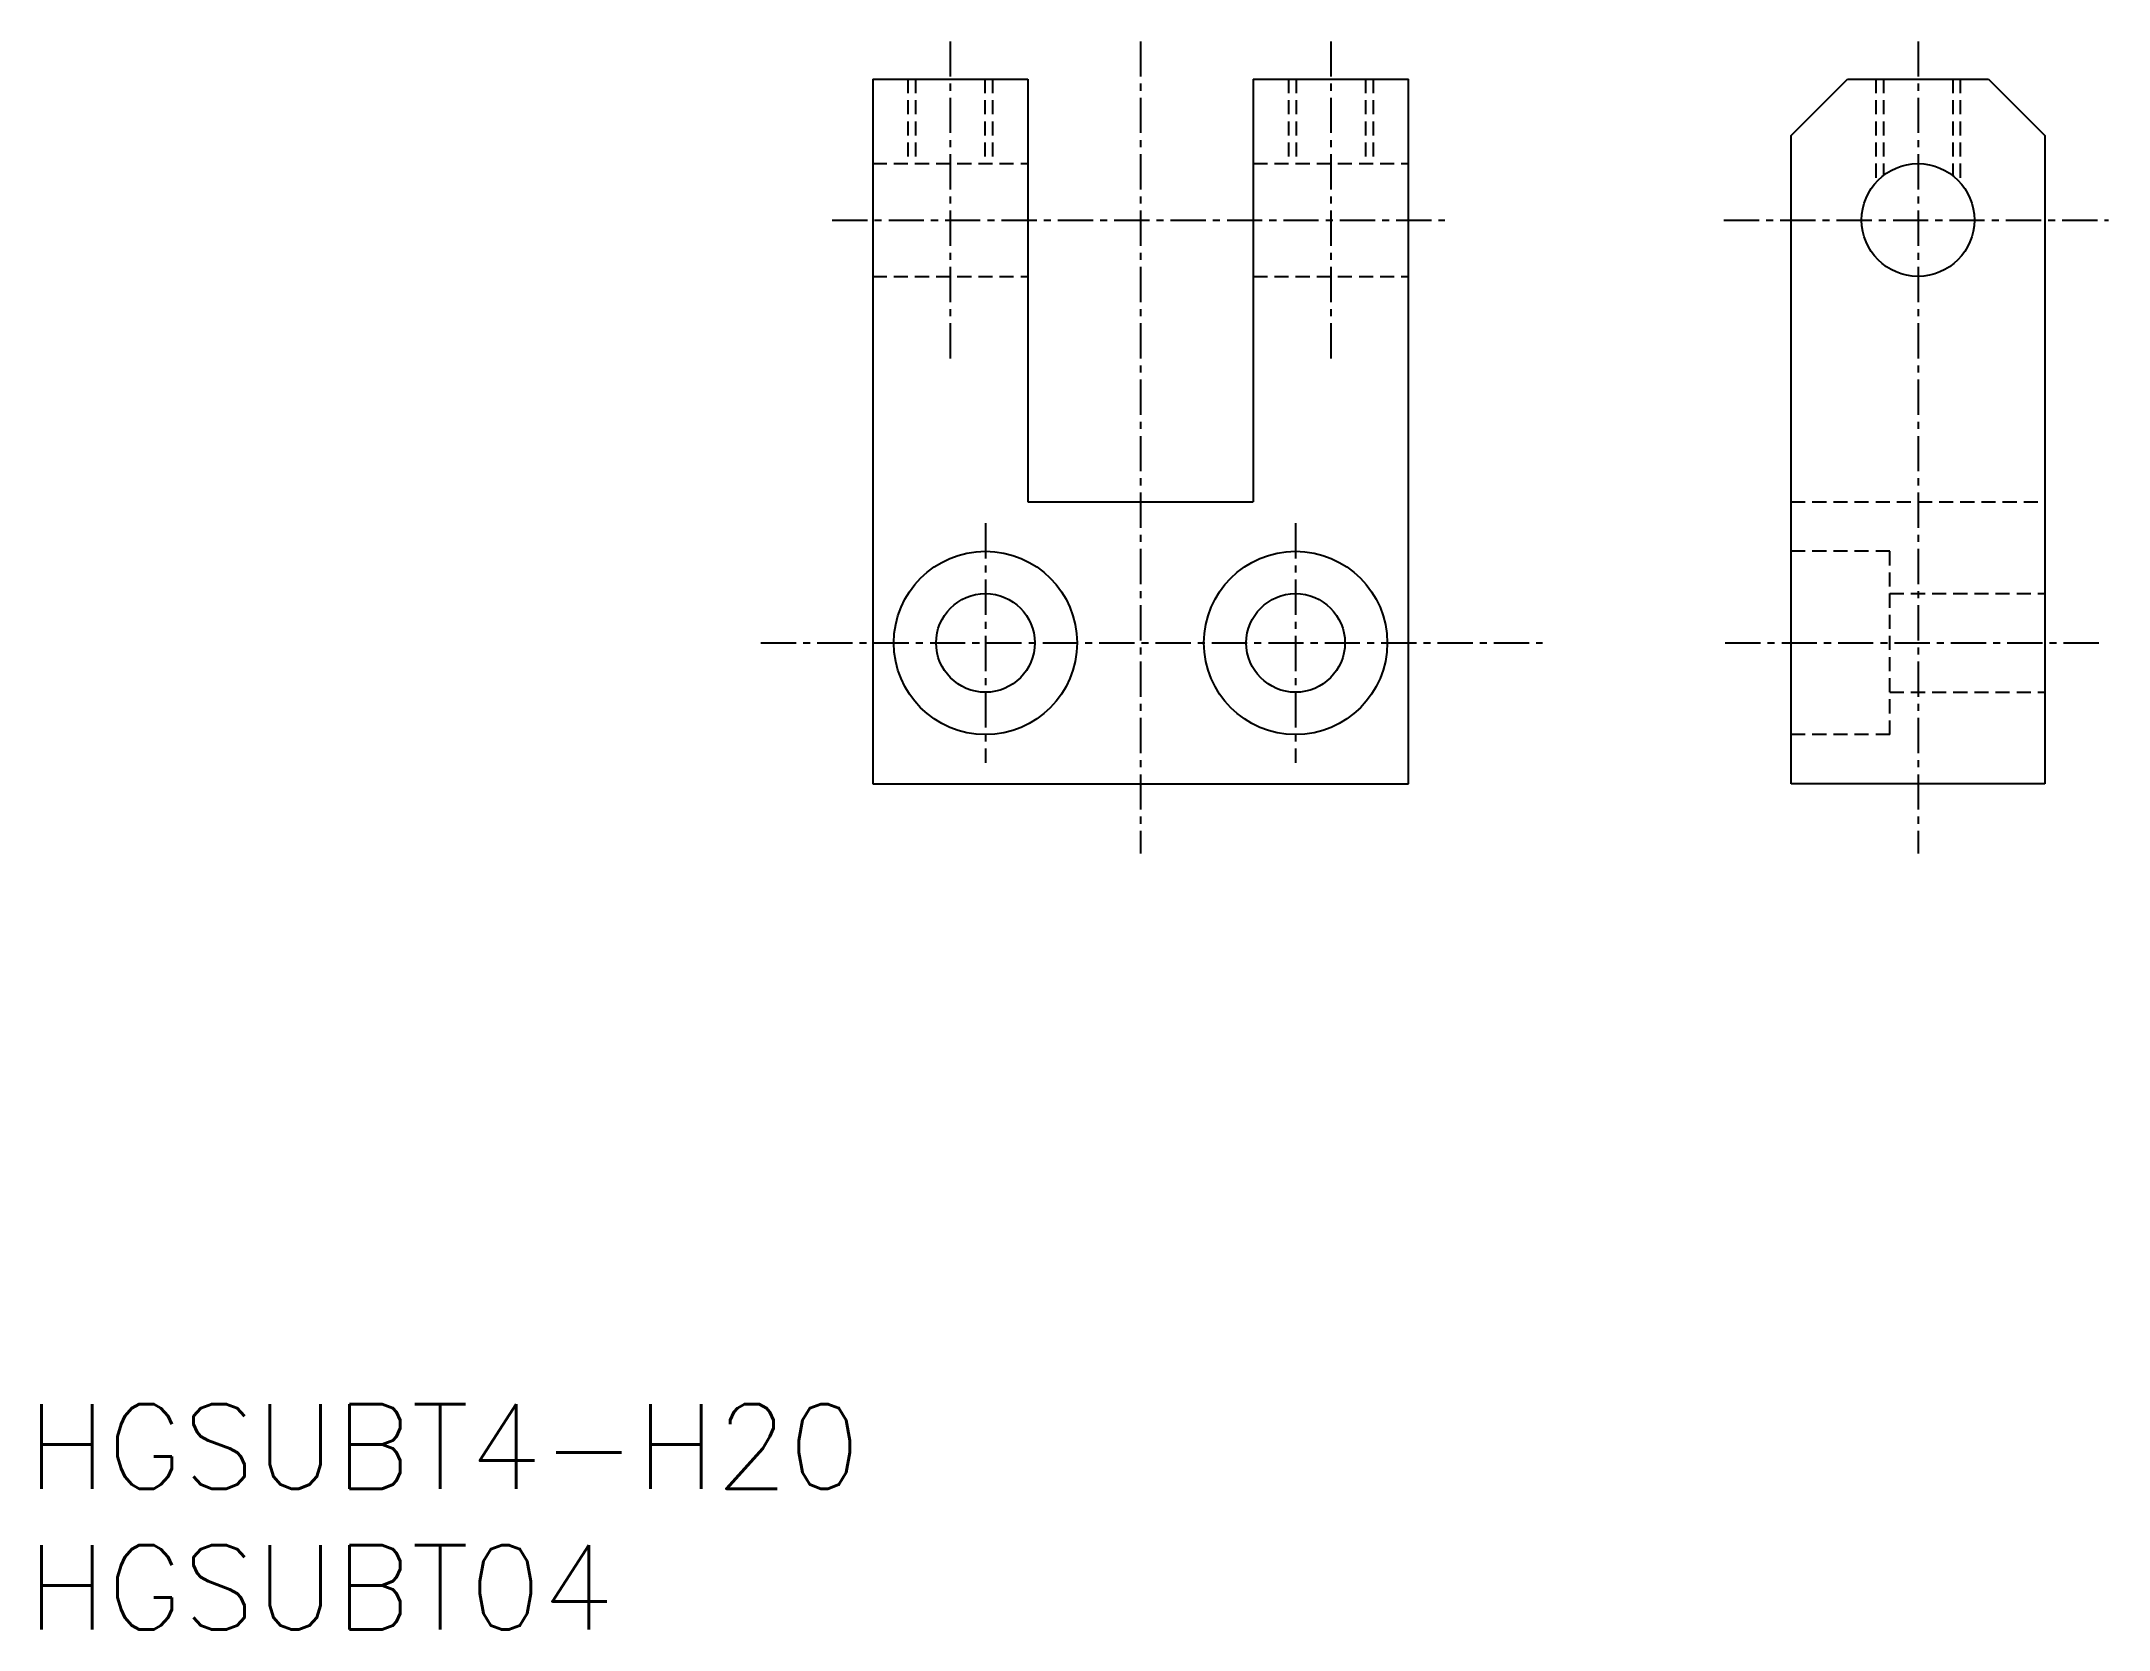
# Model space of a CAD drawing. Extents: x 0.5 to 73.8, y 0 to 56.3.
import ezdxf

# ---------------------------------------------------------------- set-up
doc = ezdxf.new("R2010")
doc.units = 0
doc.linetypes.add('CENTER', pattern=[2, 1.25, -0.25, 0.25, -0.25])
doc.linetypes.add('DASHED', pattern=[0.75, 0.5, -0.25])
doc.layers.get('0').update_dxf_attribs({"linetype": 'CONTINUOUS'})
doc.layers.add('CENTER', color=1, linetype='CENTER')
doc.styles.get("Standard").update_dxf_attribs({"font": 'txt.shx'})

# ---------------------------------------------------------------- blocks, each defined once
blk = doc.blocks.new('*U14')
at = {"color": 7, "linetype": 'CONTINUOUS'}
blk.add_text('HGSUBT04', height=3, dxfattribs=at).set_placement((0, 0))
blk = doc.blocks.new('*U15')
at = {"color": 7, "linetype": 'CONTINUOUS'}
blk.add_text('HGSUBT4-H20', height=3, dxfattribs=at).set_placement((0, 5))

msp = doc.modelspace()

# ---------------------------------------------------------------- linework, layer by layer
at = {"color": 7, "linetype": 'CONTINUOUS'}
for p, q in [((30, 55), (30, 30)), ((30, 55), (35.5, 55)), ((35.5, 55), (35.5, 40)), ((43.5, 55), (43.5, 40)), ((43.5, 55), (49, 55)), ((49, 30), (49, 55)), ((62.576, 53), (64.576, 55)), ((64.576, 55), (69.576, 55)), ((69.576, 55), (71.576, 53)), ((62.576, 30), (62.576, 53)), ((71.576, 53), (71.576, 30)), ((35.5, 40), (43.5, 40)), ((30, 30), (49, 30)), ((71.576, 30), (62.576, 30))]:
    msp.add_line(p, q, dxfattribs=at)
at = {"color": 3, "linetype": 'DASHED'}
for p, q in [((31.25, 55), (31.25, 52)), ((31.52, 55), (31.52, 52)), ((33.979, 55), (33.979, 52)), ((34.25, 55), (34.25, 52)), ((44.75, 55), (44.75, 52)), ((45.02, 55), (45.02, 52)), ((47.479, 55), (47.479, 52)), ((47.75, 55), (47.75, 52)), ((65.576, 55), (65.576, 51.323)), ((65.847, 55), (65.847, 51.577)), ((68.306, 55), (68.306, 51.577)), ((68.576, 55), (68.576, 51.323)), ((30, 52), (35.5, 52)), ((43.5, 52), (49, 52)), ((30, 48), (35.5, 48)), ((43.5, 48), (49, 48)), ((62.576, 40), (71.576, 40)), ((66.076, 38.25), (62.576, 38.25)), ((66.076, 31.75), (66.076, 38.25)), ((66.076, 36.75), (71.576, 36.75)), ((66.076, 33.25), (71.576, 33.25)), ((66.076, 31.75), (62.576, 31.75))]:
    msp.add_line(p, q, dxfattribs=at)
at = {"color": 7, "linetype": 'CONTINUOUS'}
for centre, radius in [((67.076, 50), 2), ((34, 35), 3.25), ((45, 35), 3.25), ((34, 35), 1.75), ((45, 35), 1.75)]:
    msp.add_circle(centre, radius, dxfattribs=at)
at = {"layer": 'CENTER', "color": 1, "linetype": 'CENTER'}
for p, q in [((32.75, 56.338), (32.75, 45)), ((39.5, 56.338), (39.5, 27.525)), ((46.25, 56.338), (46.25, 45)), ((67.076, 56.338), (67.076, 27.525)), ((28.568, 50), (50.297, 50)), ((60.19, 50), (73.838, 50)), ((34, 39.25), (34, 30.75)), ((45, 39.25), (45, 30.75)), ((26.034, 35), (53.76, 35)), ((60.241, 35), (73.591, 35))]:
    msp.add_line(p, q, dxfattribs=at)

# ---------------------------------------------------------------- block references
at = {"color": 7, "linetype": 'CONTINUOUS'}
for name in ['*U15', '*U14']:
    msp.add_blockref(name, (0, 0), dxfattribs=at)

doc.saveas('drawing.dxf')
